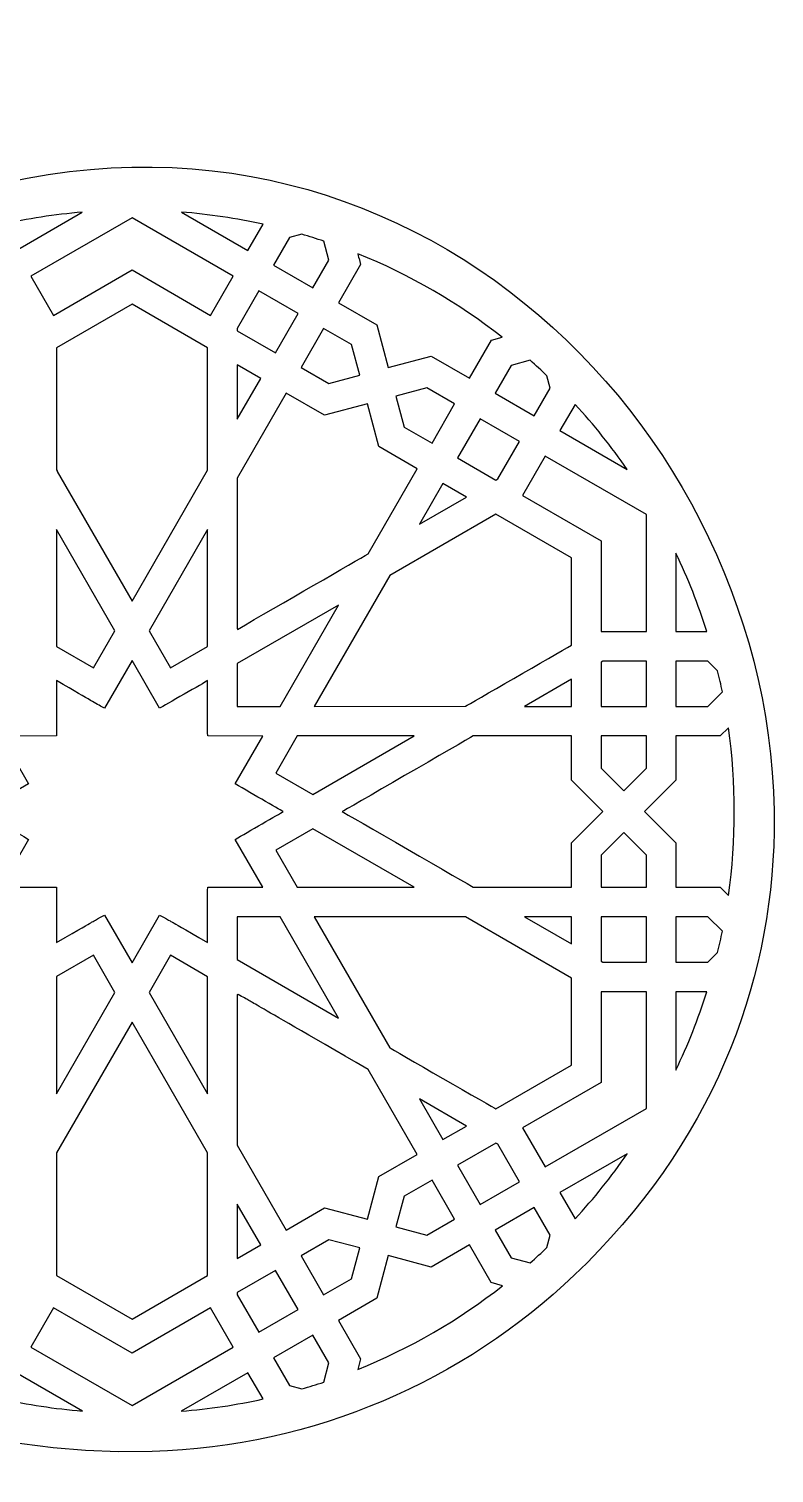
# Model space of a CAD drawing. Header units: millimetres. Extents: x -69 to 50, y -52 to 61.
# Drawn here: x -8.2 to 49.8, y -51.6 to 60.8 of the extents above; entities that cross this region are included whole.
import ezdxf

# ---------------------------------------------------------------- set-up
doc = ezdxf.new("R2010")
doc.units = ezdxf.units.MM
doc.header["$MEASUREMENT"] = 0
doc.layers.add('layer 1', color=7, linetype='Continuous')

msp = doc.modelspace()

# ---------------------------------------------------------------- linework, layer by layer
at = {"layer": 'layer 1', "color": 250}
for points, knots in [([(49.8475, -1.6363), (49.8475, -1.6363), (49.8475, -0.0005), (49.8475, -0.0005), (49.8475, -0.0005), (49.2806, 31.4816), (18.2701, 60.8286), (-18.4664, 46.2231), (-18.4664, 46.2231), (-68.9803, 26.1412), (-55.4036, -51.5761), (1.4401, -49.8909), (1.4401, -49.8909), (14.1111, -49.5135), (25.66, -44.4013), (34.3091, -36.1545), (34.3091, -36.1545), (44.9496, -26.0077), (49.6583, -13.7186), (49.8475, -1.6363)], [0, 0, 0, 0, 0.16666667, 0.16666667, 0.16666667, 0.16666667, 0.33333333, 0.33333333, 0.33333333, 0.33333333, 0.5, 0.5, 0.5, 0.5, 0.66666667, 0.66666667, 0.66666667, 0.66666667, 1, 1, 1, 1]), ([(-4.0026, 46.561), (-4.0026, 46.561), (-9.1581, 43.5769), (-9.1581, 43.5769), (-9.1581, 43.5769), (-9.1581, 43.5769), (-10.3254, 45.593), (-10.3254, 45.593), (-10.3254, 45.593), (-8.2652, 46.0551), (-6.1549, 46.3811), (-4.0026, 46.561)], [0, 0, 0, 0, 0.25, 0.25, 0.25, 0.25, 0.5, 0.5, 0.5, 0.5, 1, 1, 1, 1]), ([(7.7449, 41.59), (7.7449, 41.59), (5.981, 38.5339), (5.981, 38.5339), (5.981, 38.5339), (5.981, 38.5339), (-0.1316, 42.0712), (-0.1316, 42.0712), (-0.1316, 42.0712), (-0.1316, 42.0712), (-6.253, 38.5339), (-6.253, 38.5339), (-6.253, 38.5339), (-6.253, 38.5339), (-8.0087, 41.59), (-8.0087, 41.59), (-8.0087, 41.59), (-8.0087, 41.59), (-0.1316, 46.1345), (-0.1316, 46.1345), (-0.1316, 46.1345), (-0.1316, 46.1345), (7.7449, 41.59), (7.7449, 41.59)], [0, 0, 0, 0, 0.14285714, 0.14285714, 0.14285714, 0.14285714, 0.28571429, 0.28571429, 0.28571429, 0.28571429, 0.42857143, 0.42857143, 0.42857143, 0.42857143, 0.57142857, 0.57142857, 0.57142857, 0.57142857, 0.71428571, 0.71428571, 0.71428571, 0.71428571, 1, 1, 1, 1]), ([(10.0704, 45.6188), (10.0704, 45.6188), (8.8946, 43.5769), (8.8946, 43.5769), (8.8946, 43.5769), (8.8946, 43.5769), (3.7088, 46.5748), (3.7088, 46.5748), (3.7088, 46.5748), (5.8738, 46.4009), (7.9975, 46.0781), (10.0704, 45.6188)], [0, 0, 0, 0, 0.25, 0.25, 0.25, 0.25, 0.5, 0.5, 0.5, 0.5, 1, 1, 1, 1]), ([(15.1853, 42.8286), (15.1853, 42.8286), (13.9372, 40.6633), (13.9372, 40.6633), (13.9372, 40.6633), (13.9372, 40.6633), (10.8903, 42.4279), (10.8903, 42.4279), (10.8903, 42.4279), (10.8903, 42.4279), (12.1377, 44.5841), (12.1377, 44.5841), (12.1377, 44.5841), (12.1377, 44.5841), (13.0912, 44.8419), (13.0912, 44.8419), (13.0912, 44.8419), (13.662, 44.6744), (14.229, 44.4976), (14.7906, 44.3092), (14.7906, 44.3092), (14.7906, 44.3092), (15.1853, 42.8286), (15.1853, 42.8286)], [0, 0, 0, 0, 0.14285714, 0.14285714, 0.14285714, 0.14285714, 0.28571429, 0.28571429, 0.28571429, 0.28571429, 0.42857143, 0.42857143, 0.42857143, 0.42857143, 0.57142857, 0.57142857, 0.57142857, 0.57142857, 0.71428571, 0.71428571, 0.71428571, 0.71428571, 1, 1, 1, 1]), ([(28.6833, 36.8328), (28.6833, 36.8328), (27.8554, 36.6092), (27.8554, 36.6092), (27.8554, 36.6092), (27.8554, 36.6092), (26.1356, 33.6331), (26.1356, 33.6331), (26.1356, 33.6331), (26.1356, 33.6331), (23.1422, 35.3529), (23.1422, 35.3529), (23.1422, 35.3529), (23.1422, 35.3529), (19.8184, 34.4618), (19.8184, 34.4618), (19.8184, 34.4618), (19.8184, 34.4618), (18.9276, 37.7941), (18.9276, 37.7941), (18.9276, 37.7941), (18.9276, 37.7941), (15.9336, 39.5139), (15.9336, 39.5139), (15.9336, 39.5139), (15.9336, 39.5139), (17.6622, 42.4988), (17.6622, 42.4988), (17.6622, 42.4988), (17.6622, 42.4988), (17.5373, 42.9532), (17.5373, 42.9532), (17.5373, 42.9532), (17.5362, 42.9546), (17.4953, 43.1049), (17.4346, 43.3303), (17.4346, 43.3303), (21.4969, 41.6867), (25.278, 39.4903), (28.6833, 36.8328)], [0, 0, 0, 0, 0.09090909, 0.09090909, 0.09090909, 0.09090909, 0.18181818, 0.18181818, 0.18181818, 0.18181818, 0.27272727, 0.27272727, 0.27272727, 0.27272727, 0.36363636, 0.36363636, 0.36363636, 0.36363636, 0.45454545, 0.45454545, 0.45454545, 0.45454545, 0.54545455, 0.54545455, 0.54545455, 0.54545455, 0.63636364, 0.63636364, 0.63636364, 0.63636364, 0.72727273, 0.72727273, 0.72727273, 0.72727273, 0.81818182, 0.81818182, 0.81818182, 0.81818182, 1, 1, 1, 1]), ([(-0.1316, 16.2846), (-0.1316, 16.2846), (-5.9679, 26.3892), (-5.9679, 26.3892), (-5.9679, 26.3892), (-5.9679, 26.3892), (-5.9679, 26.4245), (-5.9679, 26.4245), (-5.9679, 26.4245), (-5.9679, 26.4245), (-6.0124, 26.5049), (-6.0124, 26.5049), (-6.0124, 26.5049), (-6.0124, 26.5049), (-6.0124, 36.0123), (-6.0124, 36.0123), (-6.0124, 36.0123), (-6.0124, 36.0123), (-0.1316, 39.407), (-0.1316, 39.407), (-0.1316, 39.407), (-0.1316, 39.407), (5.7489, 36.0123), (5.7489, 36.0123), (5.7489, 36.0123), (5.7489, 36.0123), (5.7489, 26.4781), (5.7489, 26.4781), (5.7489, 26.4781), (5.7489, 26.4781), (-0.1316, 16.2846), (-0.1316, 16.2846)], [0, 0, 0, 0, 0.11111111, 0.11111111, 0.11111111, 0.11111111, 0.22222222, 0.22222222, 0.22222222, 0.22222222, 0.33333333, 0.33333333, 0.33333333, 0.33333333, 0.44444444, 0.44444444, 0.44444444, 0.44444444, 0.55555556, 0.55555556, 0.55555556, 0.55555556, 0.66666667, 0.66666667, 0.66666667, 0.66666667, 0.77777778, 0.77777778, 0.77777778, 0.77777778, 1, 1, 1, 1]), ([(8.0476, 37.3398), (8.0476, 37.3398), (8.0476, 37.5091), (8.0476, 37.5091), (8.0476, 37.5091), (8.0476, 37.5091), (9.7409, 40.4319), (9.7409, 40.4319), (9.7409, 40.4319), (9.7409, 40.4319), (12.7882, 38.6764), (12.7882, 38.6764), (12.7882, 38.6764), (12.7882, 38.6764), (11.0331, 35.62), (11.0331, 35.62), (11.0331, 35.62), (11.0331, 35.62), (8.0476, 37.3398), (8.0476, 37.3398)], [0, 0, 0, 0, 0.16666667, 0.16666667, 0.16666667, 0.16666667, 0.33333333, 0.33333333, 0.33333333, 0.33333333, 0.5, 0.5, 0.5, 0.5, 0.66666667, 0.66666667, 0.66666667, 0.66666667, 1, 1, 1, 1]), ([(13.0288, 34.4706), (13.0288, 34.4706), (14.7842, 37.5179), (14.7842, 37.5179), (14.7842, 37.5179), (14.7842, 37.5179), (16.9492, 36.2705), (16.9492, 36.2705), (16.9492, 36.2705), (16.9492, 36.2705), (17.5909, 33.8649), (17.5909, 33.8649), (17.5909, 33.8649), (17.5909, 33.8649), (15.1853, 33.2232), (15.1853, 33.2232), (15.1853, 33.2232), (15.1853, 33.2232), (13.0288, 34.4706), (13.0288, 34.4706)], [0, 0, 0, 0, 0.16666667, 0.16666667, 0.16666667, 0.16666667, 0.33333333, 0.33333333, 0.33333333, 0.33333333, 0.5, 0.5, 0.5, 0.5, 0.66666667, 0.66666667, 0.66666667, 0.66666667, 1, 1, 1, 1]), ([(32.4263, 32.8757), (32.4263, 32.8757), (31.1792, 30.7107), (31.1792, 30.7107), (31.1792, 30.7107), (31.1792, 30.7107), (28.1231, 32.4746), (28.1231, 32.4746), (28.1231, 32.4746), (28.1231, 32.4746), (29.3705, 34.64), (29.3705, 34.64), (29.3705, 34.64), (29.3705, 34.64), (30.8494, 35.0344), (30.8494, 35.0344), (30.8494, 35.0344), (31.2963, 34.6407), (31.737, 34.2403), (32.1684, 33.83), (32.1684, 33.83), (32.1684, 33.83), (32.4263, 32.8757), (32.4263, 32.8757)], [0, 0, 0, 0, 0.14285714, 0.14285714, 0.14285714, 0.14285714, 0.28571429, 0.28571429, 0.28571429, 0.28571429, 0.42857143, 0.42857143, 0.42857143, 0.42857143, 0.57142857, 0.57142857, 0.57142857, 0.57142857, 0.71428571, 0.71428571, 0.71428571, 0.71428571, 1, 1, 1, 1]), ([(9.8838, 33.6243), (9.8838, 33.6243), (8.0476, 30.461), (8.0476, 30.461), (8.0476, 30.461), (8.0476, 30.461), (8.0476, 34.6844), (8.0476, 34.6844), (8.0476, 34.6844), (8.0476, 34.6844), (9.8838, 33.6243), (9.8838, 33.6243)], [0, 0, 0, 0, 0.25, 0.25, 0.25, 0.25, 0.5, 0.5, 0.5, 0.5, 1, 1, 1, 1]), ([(23.2223, 28.581), (23.2223, 28.581), (21.057, 29.8284), (21.057, 29.8284), (21.057, 29.8284), (21.057, 29.8284), (20.4153, 32.234), (20.4153, 32.234), (20.4153, 32.234), (20.4153, 32.234), (22.8212, 32.8845), (22.8212, 32.8845), (22.8212, 32.8845), (22.8212, 32.8845), (24.9777, 31.6371), (24.9777, 31.6371), (24.9777, 31.6371), (24.9777, 31.6371), (23.2223, 28.581), (23.2223, 28.581)], [0, 0, 0, 0, 0.16666667, 0.16666667, 0.16666667, 0.16666667, 0.33333333, 0.33333333, 0.33333333, 0.33333333, 0.5, 0.5, 0.5, 0.5, 0.66666667, 0.66666667, 0.66666667, 0.66666667, 1, 1, 1, 1]), ([(11.8706, 32.4746), (11.8706, 32.4746), (14.8555, 30.7552), (14.8555, 30.7552), (14.8555, 30.7552), (14.8555, 30.7552), (18.1875, 31.6463), (18.1875, 31.6463), (18.1875, 31.6463), (18.1875, 31.6463), (19.0789, 28.3136), (19.0789, 28.3136), (19.0789, 28.3136), (19.0789, 28.3136), (22.0638, 26.585), (22.0638, 26.585), (22.0638, 26.585), (22.0638, 26.585), (18.2411, 19.9648), (18.2411, 19.9648), (18.2411, 19.9648), (17.3503, 19.4501), (11.2529, 15.9378), (8.0656, 14.0928), (8.0656, 14.0928), (8.0656, 14.0928), (8.0656, 14.146), (8.0656, 14.146), (8.0656, 14.146), (8.0656, 14.146), (8.0476, 14.1372), (8.0476, 14.1372), (8.0476, 14.1372), (8.0476, 14.1372), (8.0476, 25.8544), (8.0476, 25.8544), (8.0476, 25.8544), (8.0476, 25.8544), (11.8706, 32.4746), (11.8706, 32.4746)], [0, 0, 0, 0, 0.09090909, 0.09090909, 0.09090909, 0.09090909, 0.18181818, 0.18181818, 0.18181818, 0.18181818, 0.27272727, 0.27272727, 0.27272727, 0.27272727, 0.36363636, 0.36363636, 0.36363636, 0.36363636, 0.45454545, 0.45454545, 0.45454545, 0.45454545, 0.54545455, 0.54545455, 0.54545455, 0.54545455, 0.63636364, 0.63636364, 0.63636364, 0.63636364, 0.72727273, 0.72727273, 0.72727273, 0.72727273, 0.81818182, 0.81818182, 0.81818182, 0.81818182, 1, 1, 1, 1]), ([(38.421, 26.5317), (38.421, 26.5317), (33.1752, 29.561), (33.1752, 29.561), (33.1752, 29.561), (33.1752, 29.561), (34.3539, 31.6071), (34.3539, 31.6071), (34.3539, 31.6071), (35.8228, 30.0133), (37.1821, 28.3175), (38.421, 26.5317)], [0, 0, 0, 0, 0.25, 0.25, 0.25, 0.25, 0.5, 0.5, 0.5, 0.5, 1, 1, 1, 1]), ([(28.3369, 25.8008), (28.3369, 25.8008), (28.194, 25.7119), (28.194, 25.7119), (28.194, 25.7119), (28.194, 25.7119), (25.2095, 27.4317), (25.2095, 27.4317), (25.2095, 27.4317), (25.2095, 27.4317), (26.9738, 30.4878), (26.9738, 30.4878), (26.9738, 30.4878), (26.9738, 30.4878), (30.0295, 28.7235), (30.0295, 28.7235), (30.0295, 28.7235), (30.0295, 28.7235), (28.3369, 25.8008), (28.3369, 25.8008)], [0, 0, 0, 0, 0.16666667, 0.16666667, 0.16666667, 0.16666667, 0.33333333, 0.33333333, 0.33333333, 0.33333333, 0.5, 0.5, 0.5, 0.5, 0.66666667, 0.66666667, 0.66666667, 0.66666667, 1, 1, 1, 1]), ([(36.3739, 13.9234), (36.3739, 13.9234), (36.3739, 20.9892), (36.3739, 20.9892), (36.3739, 20.9892), (36.3739, 20.9892), (30.2616, 24.5181), (30.2616, 24.5181), (30.2616, 24.5181), (30.2616, 24.5181), (32.0255, 27.5742), (32.0255, 27.5742), (32.0255, 27.5742), (32.0255, 27.5742), (39.9024, 23.0209), (39.9024, 23.0209), (39.9024, 23.0209), (39.9024, 23.0209), (39.9024, 13.9234), (39.9024, 13.9234), (39.9024, 13.9234), (39.9024, 13.9234), (36.3739, 13.9234), (36.3739, 13.9234)], [0, 0, 0, 0, 0.14285714, 0.14285714, 0.14285714, 0.14285714, 0.28571429, 0.28571429, 0.28571429, 0.28571429, 0.42857143, 0.42857143, 0.42857143, 0.42857143, 0.57142857, 0.57142857, 0.57142857, 0.57142857, 0.71428571, 0.71428571, 0.71428571, 0.71428571, 1, 1, 1, 1]), ([(25.8957, 24.384), (25.8957, 24.384), (22.2331, 22.2723), (22.2331, 22.2723), (22.2331, 22.2723), (22.2331, 22.2723), (24.0602, 25.4445), (24.0602, 25.4445), (24.0602, 25.4445), (24.0602, 25.4445), (25.8957, 24.384), (25.8957, 24.384)], [0, 0, 0, 0, 0.25, 0.25, 0.25, 0.25, 0.5, 0.5, 0.5, 0.5, 1, 1, 1, 1]), ([(34.0748, 19.6617), (34.0748, 19.6617), (34.0748, 12.8718), (34.0748, 12.8718), (34.0748, 12.8718), (32.7628, 12.1084), (26.1592, 8.3002), (25.8241, 8.1051), (25.8241, 8.1051), (25.8241, 8.1051), (14.0445, 8.0959), (14.0445, 8.0959), (14.0445, 8.0959), (14.0445, 8.0959), (19.9256, 18.2806), (19.9256, 18.2806), (19.9256, 18.2806), (19.9256, 18.2806), (28.194, 23.0565), (28.194, 23.0565), (28.194, 23.0565), (28.194, 23.0565), (34.0748, 19.6617), (34.0748, 19.6617)], [0, 0, 0, 0, 0.14285714, 0.14285714, 0.14285714, 0.14285714, 0.28571429, 0.28571429, 0.28571429, 0.28571429, 0.42857143, 0.42857143, 0.42857143, 0.42857143, 0.57142857, 0.57142857, 0.57142857, 0.57142857, 0.71428571, 0.71428571, 0.71428571, 0.71428571, 1, 1, 1, 1]), ([(-1.4594, 13.9767), (-1.4594, 13.9767), (-3.1259, 11.0899), (-3.1259, 11.0899), (-3.1259, 11.0899), (-3.1259, 11.0899), (-6.0124, 12.7561), (-6.0124, 12.7561), (-6.0124, 12.7561), (-6.0124, 12.7561), (-6.0124, 21.8627), (-6.0124, 21.8627), (-6.0124, 21.8627), (-6.0124, 21.8627), (-1.4594, 13.9767), (-1.4594, 13.9767)], [0, 0, 0, 0, 0.2, 0.2, 0.2, 0.2, 0.4, 0.4, 0.4, 0.4, 0.6, 0.6, 0.6, 0.6, 1, 1, 1, 1]), ([(5.7489, 21.8715), (5.7489, 21.8715), (5.7489, 12.7561), (5.7489, 12.7561), (5.7489, 12.7561), (5.7489, 12.7561), (2.8621, 11.0899), (2.8621, 11.0899), (2.8621, 11.0899), (2.8621, 11.0899), (1.1959, 13.9767), (1.1959, 13.9767), (1.1959, 13.9767), (1.1959, 13.9767), (5.7489, 21.8715), (5.7489, 21.8715)], [0, 0, 0, 0, 0.2, 0.2, 0.2, 0.2, 0.4, 0.4, 0.4, 0.4, 0.6, 0.6, 0.6, 0.6, 1, 1, 1, 1]), ([(44.6067, 13.9234), (44.6067, 13.9234), (42.2011, 13.9234), (42.2011, 13.9234), (42.2011, 13.9234), (42.2011, 13.9234), (42.2011, 20.0283), (42.2011, 20.0283), (42.2011, 20.0283), (43.1398, 18.0643), (43.9455, 16.0256), (44.6067, 13.9234)], [0, 0, 0, 0, 0.25, 0.25, 0.25, 0.25, 0.5, 0.5, 0.5, 0.5, 1, 1, 1, 1]), ([(15.942, 15.9815), (15.942, 15.9815), (11.3891, 8.0871), (11.3891, 8.0871), (11.3891, 8.0871), (11.3891, 8.0871), (8.0568, 8.0959), (8.0568, 8.0959), (8.0568, 8.0959), (8.0568, 8.0959), (8.0476, 11.4286), (8.0476, 11.4286), (8.0476, 11.4286), (8.0476, 11.4286), (15.942, 15.9815), (15.942, 15.9815)], [0, 0, 0, 0, 0.2, 0.2, 0.2, 0.2, 0.4, 0.4, 0.4, 0.4, 0.6, 0.6, 0.6, 0.6, 1, 1, 1, 1]), ([(5.7577, -5.9736), (5.7464, -7.438), (5.7489, -6.5613), (5.7489, -10.2771), (5.7489, -10.2771), (1.6715, -7.9382), (3.9148, -9.2068), (2.0154, -8.1386), (2.0154, -8.1386), (2.0154, -8.1386), (-0.1316, -11.8544), (-0.1316, -11.8544), (-0.1316, -11.8544), (-0.1316, -11.8544), (-2.2789, -8.1386), (-2.2789, -8.1386), (-2.2789, -8.1386), (-4.1494, -9.1909), (-2.0161, -7.9848), (-6.0124, -10.2771), (-6.0124, -10.2771), (-6.0124, -8.3192), (-6.0219, -8.3291), (-6.0219, -5.9736), (-6.0219, -5.9736), (-6.0219, -5.9736), (-10.3163, -5.9736), (-10.3163, -5.9736), (-10.3163, -5.9736), (-10.3163, -5.9736), (-8.1781, -2.249), (-8.1781, -2.249), (-8.1781, -2.249), (-10.2376, -1.0506), (-11.8935, -0.0928), (-11.8935, -0.0928), (-11.8935, -0.0928), (-11.8935, -0.0928), (-8.1781, 2.0726), (-8.1781, 2.0726), (-8.1781, 2.0726), (-8.1781, 2.0726), (-10.3163, 5.7884), (-10.3163, 5.7884), (-10.3163, 5.7884), (-10.3163, 5.7884), (-6.0219, 5.7972), (-6.0219, 5.7972), (-6.0219, 5.7972), (-6.0219, 8.5157), (-6.0124, 6.6456), (-6.0124, 10.1007), (-6.0124, 10.1007), (-3.0473, 8.3785), (-3.17, 8.4547), (-2.2789, 7.9534), (-2.2789, 7.9534), (-2.2789, 7.9534), (-0.1316, 11.6692), (-0.1316, 11.6692), (-0.1316, 11.6692), (-0.1316, 11.6692), (2.0154, 7.9534), (2.0154, 7.9534), (2.0154, 7.9534), (2.3509, 8.1421), (5.5192, 9.9547), (5.7489, 10.1007), (5.7489, 10.1007), (5.7489, 6.3144), (5.7468, 7.233), (5.7577, 5.7972), (5.7577, 5.7972), (5.7577, 5.7972), (10.0524, 5.7884), (10.0524, 5.7884), (10.0524, 5.7884), (10.0524, 5.7884), (7.9054, 2.0726), (7.9054, 2.0726), (7.9054, 2.0726), (9.2375, 1.2926), (11.629, -0.0924), (11.63, -0.0928), (11.63, -0.0928), (11.3471, -0.254), (8.8046, -1.7226), (7.9054, -2.249), (7.9054, -2.249), (7.9054, -2.249), (10.0524, -5.9736), (10.0524, -5.9736), (10.0524, -5.9736), (10.0524, -5.9736), (5.7577, -5.9736), (5.7577, -5.9736)], [0, 0, 0, 0, 0.04, 0.04, 0.04, 0.04, 0.08, 0.08, 0.08, 0.08, 0.12, 0.12, 0.12, 0.12, 0.16, 0.16, 0.16, 0.16, 0.2, 0.2, 0.2, 0.2, 0.24, 0.24, 0.24, 0.24, 0.28, 0.28, 0.28, 0.28, 0.32, 0.32, 0.32, 0.32, 0.36, 0.36, 0.36, 0.36, 0.4, 0.4, 0.4, 0.4, 0.44, 0.44, 0.44, 0.44, 0.48, 0.48, 0.48, 0.48, 0.52, 0.52, 0.52, 0.52, 0.56, 0.56, 0.56, 0.56, 0.6, 0.6, 0.6, 0.6, 0.64, 0.64, 0.64, 0.64, 0.68, 0.68, 0.68, 0.68, 0.72, 0.72, 0.72, 0.72, 0.76, 0.76, 0.76, 0.76, 0.8, 0.8, 0.8, 0.8, 0.84, 0.84, 0.84, 0.84, 0.88, 0.88, 0.88, 0.88, 0.92, 0.92, 0.92, 0.92, 1, 1, 1, 1]), ([(36.3739, 8.0959), (36.3739, 8.0959), (36.3739, 11.5355), (36.3739, 11.5355), (36.3739, 11.5355), (36.3739, 11.5355), (36.5252, 11.6247), (36.5252, 11.6247), (36.5252, 11.6247), (36.5252, 11.6247), (39.9024, 11.6247), (39.9024, 11.6247), (39.9024, 11.6247), (39.9024, 11.6247), (39.9024, 8.0959), (39.9024, 8.0959), (39.9024, 8.0959), (39.9024, 8.0959), (36.3739, 8.0959), (36.3739, 8.0959)], [0, 0, 0, 0, 0.16666667, 0.16666667, 0.16666667, 0.16666667, 0.33333333, 0.33333333, 0.33333333, 0.33333333, 0.5, 0.5, 0.5, 0.5, 0.66666667, 0.66666667, 0.66666667, 0.66666667, 1, 1, 1, 1]), ([(45.4523, 10.8645), (45.5831, 10.3209), (45.7066, 9.7744), (45.8184, 9.2237), (45.8184, 9.2237), (45.8184, 9.2237), (44.6963, 8.0959), (44.6963, 8.0959), (44.6963, 8.0959), (44.6963, 8.0959), (42.2011, 8.0959), (42.2011, 8.0959), (42.2011, 8.0959), (42.2011, 8.0959), (42.2011, 11.6247), (42.2011, 11.6247), (42.2011, 11.6247), (42.2011, 11.6247), (44.6963, 11.6247), (44.6963, 11.6247), (44.6963, 11.6247), (44.6963, 11.6247), (45.4523, 10.8645), (45.4523, 10.8645)], [0, 0, 0, 0, 0.14285714, 0.14285714, 0.14285714, 0.14285714, 0.28571429, 0.28571429, 0.28571429, 0.28571429, 0.42857143, 0.42857143, 0.42857143, 0.42857143, 0.57142857, 0.57142857, 0.57142857, 0.57142857, 0.71428571, 0.71428571, 0.71428571, 0.71428571, 1, 1, 1, 1]), ([(30.413, 8.0959), (30.413, 8.0959), (34.0748, 10.2076), (34.0748, 10.2076), (34.0748, 10.2076), (34.0748, 10.2076), (34.0748, 8.0959), (34.0748, 8.0959), (34.0748, 8.0959), (34.0748, 8.0959), (30.413, 8.0959), (30.413, 8.0959)], [0, 0, 0, 0, 0.25, 0.25, 0.25, 0.25, 0.5, 0.5, 0.5, 0.5, 1, 1, 1, 1]), ([(11.0508, 2.9101), (11.0508, 2.9101), (12.7173, 5.7972), (12.7173, 5.7972), (12.7173, 5.7972), (12.7173, 5.7972), (21.8232, 5.7972), (21.8232, 5.7972), (21.8232, 5.7972), (21.8232, 5.7972), (13.9372, 1.2351), (13.9372, 1.2351), (13.9372, 1.2351), (13.9372, 1.2351), (11.0508, 2.9101), (11.0508, 2.9101)], [0, 0, 0, 0, 0.2, 0.2, 0.2, 0.2, 0.4, 0.4, 0.4, 0.4, 0.6, 0.6, 0.6, 0.6, 1, 1, 1, 1]), ([(26.4298, -5.9736), (26.283, -5.8893), (16.3326, -0.1453), (16.2366, -0.0928), (16.2366, -0.0928), (16.243, -0.0892), (25.7697, 5.4187), (26.4298, 5.7972), (26.4298, 5.7972), (26.4298, 5.7972), (34.0748, 5.7972), (34.0748, 5.7972), (34.0748, 5.7972), (34.0748, 5.7972), (34.0748, 2.3488), (34.0748, 2.3488), (34.0748, 2.3488), (34.0748, 2.3488), (36.5072, -0.0928), (36.5072, -0.0928), (36.5072, -0.0928), (36.5072, -0.0928), (34.0748, -2.5252), (34.0748, -2.5252), (34.0748, -2.5252), (34.0748, -2.5252), (34.0748, -5.9736), (34.0748, -5.9736), (34.0748, -5.9736), (34.0748, -5.9736), (26.4298, -5.9736), (26.4298, -5.9736)], [0, 0, 0, 0, 0.11111111, 0.11111111, 0.11111111, 0.11111111, 0.22222222, 0.22222222, 0.22222222, 0.22222222, 0.33333333, 0.33333333, 0.33333333, 0.33333333, 0.44444444, 0.44444444, 0.44444444, 0.44444444, 0.55555556, 0.55555556, 0.55555556, 0.55555556, 0.66666667, 0.66666667, 0.66666667, 0.66666667, 0.77777778, 0.77777778, 0.77777778, 0.77777778, 1, 1, 1, 1]), ([(36.3739, 3.302), (36.3739, 3.302), (36.3739, 5.7972), (36.3739, 5.7972), (36.3739, 5.7972), (36.3739, 5.7972), (39.9024, 5.7972), (39.9024, 5.7972), (39.9024, 5.7972), (39.9024, 5.7972), (39.9024, 3.302), (39.9024, 3.302), (39.9024, 3.302), (39.9024, 3.302), (38.1381, 1.5381), (38.1381, 1.5381), (38.1381, 1.5381), (38.1381, 1.5381), (36.3739, 3.302), (36.3739, 3.302)], [0, 0, 0, 0, 0.16666667, 0.16666667, 0.16666667, 0.16666667, 0.33333333, 0.33333333, 0.33333333, 0.33333333, 0.5, 0.5, 0.5, 0.5, 0.66666667, 0.66666667, 0.66666667, 0.66666667, 1, 1, 1, 1]), ([(46.2922, -6.6252), (46.2922, -6.6252), (45.6406, -5.9736), (45.6406, -5.9736), (45.6406, -5.9736), (45.6406, -5.9736), (42.2011, -5.9736), (42.2011, -5.9736), (42.2011, -5.9736), (42.2011, -5.9736), (42.2011, -2.5252), (42.2011, -2.5252), (42.2011, -2.5252), (42.2011, -2.5252), (39.7595, -0.0928), (39.7595, -0.0928), (39.7595, -0.0928), (39.7595, -0.0928), (42.2011, 2.3488), (42.2011, 2.3488), (42.2011, 2.3488), (42.2011, 2.3488), (42.2011, 5.7972), (42.2011, 5.7972), (42.2011, 5.7972), (42.2011, 5.7972), (45.6498, 5.7972), (45.6498, 5.7972), (45.6498, 5.7972), (45.6498, 5.7972), (46.2926, 6.4396), (46.2926, 6.4396), (46.2926, 6.4396), (46.9029, 2.0867), (46.9032, -2.2705), (46.2922, -6.6252)], [0, 0, 0, 0, 0.1, 0.1, 0.1, 0.1, 0.2, 0.2, 0.2, 0.2, 0.3, 0.3, 0.3, 0.3, 0.4, 0.4, 0.4, 0.4, 0.5, 0.5, 0.5, 0.5, 0.6, 0.6, 0.6, 0.6, 0.7, 0.7, 0.7, 0.7, 0.8, 0.8, 0.8, 0.8, 1, 1, 1, 1]), ([(11.0508, -3.0864), (11.0508, -3.0864), (13.9372, -1.4203), (13.9372, -1.4203), (13.9372, -1.4203), (13.9372, -1.4203), (21.8232, -5.9736), (21.8232, -5.9736), (21.8232, -5.9736), (21.8232, -5.9736), (12.7173, -5.9736), (12.7173, -5.9736), (12.7173, -5.9736), (12.7173, -5.9736), (11.0508, -3.0864), (11.0508, -3.0864)], [0, 0, 0, 0, 0.2, 0.2, 0.2, 0.2, 0.4, 0.4, 0.4, 0.4, 0.6, 0.6, 0.6, 0.6, 1, 1, 1, 1]), ([(36.3739, -5.9736), (36.3739, -5.9736), (36.3739, -3.4787), (36.3739, -3.4787), (36.3739, -3.4787), (36.3739, -3.4787), (38.1381, -1.7233), (38.1381, -1.7233), (38.1381, -1.7233), (38.1381, -1.7233), (39.9024, -3.4787), (39.9024, -3.4787), (39.9024, -3.4787), (39.9024, -3.4787), (39.9024, -5.9736), (39.9024, -5.9736), (39.9024, -5.9736), (39.9024, -5.9736), (36.3739, -5.9736), (36.3739, -5.9736)], [0, 0, 0, 0, 0.16666667, 0.16666667, 0.16666667, 0.16666667, 0.33333333, 0.33333333, 0.33333333, 0.33333333, 0.5, 0.5, 0.5, 0.5, 0.66666667, 0.66666667, 0.66666667, 0.66666667, 1, 1, 1, 1]), ([(15.942, -16.1667), (15.942, -16.1667), (8.0476, -11.6138), (8.0476, -11.6138), (8.0476, -11.6138), (8.0476, -11.6138), (8.0568, -8.2723), (8.0568, -8.2723), (8.0568, -8.2723), (8.0568, -8.2723), (11.3891, -8.2723), (11.3891, -8.2723), (11.3891, -8.2723), (11.3891, -8.2723), (15.942, -16.1667), (15.942, -16.1667)], [0, 0, 0, 0, 0.2, 0.2, 0.2, 0.2, 0.4, 0.4, 0.4, 0.4, 0.6, 0.6, 0.6, 0.6, 1, 1, 1, 1]), ([(28.194, -23.2329), (28.1612, -23.2139), (19.9616, -18.4923), (19.9341, -18.4658), (19.9341, -18.4658), (19.9341, -18.4658), (14.0536, -8.2811), (14.0536, -8.2811), (14.0536, -8.2811), (14.0536, -8.2811), (25.8152, -8.2811), (25.8152, -8.2811), (25.8152, -8.2811), (25.8152, -8.2811), (34.0748, -13.0482), (34.0748, -13.0482), (34.0748, -13.0482), (34.0748, -13.0482), (34.0748, -19.8381), (34.0748, -19.8381), (34.0748, -19.8381), (34.0748, -19.8381), (28.194, -23.2329), (28.194, -23.2329)], [0, 0, 0, 0, 0.14285714, 0.14285714, 0.14285714, 0.14285714, 0.28571429, 0.28571429, 0.28571429, 0.28571429, 0.42857143, 0.42857143, 0.42857143, 0.42857143, 0.57142857, 0.57142857, 0.57142857, 0.57142857, 0.71428571, 0.71428571, 0.71428571, 0.71428571, 1, 1, 1, 1]), ([(34.0748, -8.2811), (34.0748, -8.2811), (34.0748, -10.3932), (34.0748, -10.3932), (34.0748, -10.3932), (34.0748, -10.3932), (30.413, -8.2811), (30.413, -8.2811), (30.413, -8.2811), (30.413, -8.2811), (34.0748, -8.2811), (34.0748, -8.2811)], [0, 0, 0, 0, 0.25, 0.25, 0.25, 0.25, 0.5, 0.5, 0.5, 0.5, 1, 1, 1, 1]), ([(36.3739, -8.2811), (36.3739, -8.2811), (39.9024, -8.2811), (39.9024, -8.2811), (39.9024, -8.2811), (39.9024, -8.2811), (39.9024, -11.8096), (39.9024, -11.8096), (39.9024, -11.8096), (39.9024, -11.8096), (36.5252, -11.8096), (36.5252, -11.8096), (36.5252, -11.8096), (36.5252, -11.8096), (36.3739, -11.7207), (36.3739, -11.7207), (36.3739, -11.7207), (36.3739, -11.7207), (36.3739, -8.2811), (36.3739, -8.2811)], [0, 0, 0, 0, 0.16666667, 0.16666667, 0.16666667, 0.16666667, 0.33333333, 0.33333333, 0.33333333, 0.33333333, 0.5, 0.5, 0.5, 0.5, 0.66666667, 0.66666667, 0.66666667, 0.66666667, 1, 1, 1, 1]), ([(45.4508, -11.0546), (45.4508, -11.0546), (44.6963, -11.8096), (44.6963, -11.8096), (44.6963, -11.8096), (44.6963, -11.8096), (42.2011, -11.8096), (42.2011, -11.8096), (42.2011, -11.8096), (42.2011, -11.8096), (42.2011, -8.2811), (42.2011, -8.2811), (42.2011, -8.2811), (42.2011, -8.2811), (44.6963, -8.2811), (44.6963, -8.2811), (44.6963, -8.2811), (44.6963, -8.2811), (45.8191, -9.404), (45.8191, -9.404), (45.8191, -9.404), (45.7066, -9.9582), (45.5828, -10.5078), (45.4508, -11.0546)], [0, 0, 0, 0, 0.14285714, 0.14285714, 0.14285714, 0.14285714, 0.28571429, 0.28571429, 0.28571429, 0.28571429, 0.42857143, 0.42857143, 0.42857143, 0.42857143, 0.57142857, 0.57142857, 0.57142857, 0.57142857, 0.71428571, 0.71428571, 0.71428571, 0.71428571, 1, 1, 1, 1]), ([(-6.0124, -22.0475), (-6.0124, -22.0475), (-6.0124, -12.9325), (-6.0124, -12.9325), (-6.0124, -12.9325), (-6.0124, -12.9325), (-3.1259, -11.2751), (-3.1259, -11.2751), (-3.1259, -11.2751), (-3.1259, -11.2751), (-1.4594, -14.1619), (-1.4594, -14.1619), (-1.4594, -14.1619), (-1.4594, -14.1619), (-6.0124, -22.0475), (-6.0124, -22.0475)], [0, 0, 0, 0, 0.2, 0.2, 0.2, 0.2, 0.4, 0.4, 0.4, 0.4, 0.6, 0.6, 0.6, 0.6, 1, 1, 1, 1]), ([(1.1959, -14.1619), (1.1959, -14.1619), (2.8621, -11.2751), (2.8621, -11.2751), (2.8621, -11.2751), (2.8621, -11.2751), (5.7489, -12.9413), (5.7489, -12.9413), (5.7489, -12.9413), (5.7489, -12.9413), (5.7489, -22.0475), (5.7489, -22.0475), (5.7489, -22.0475), (5.7489, -22.0475), (1.1959, -14.1619), (1.1959, -14.1619)], [0, 0, 0, 0, 0.2, 0.2, 0.2, 0.2, 0.4, 0.4, 0.4, 0.4, 0.6, 0.6, 0.6, 0.6, 1, 1, 1, 1]), ([(14.8555, -30.9312), (14.8555, -30.9312), (11.8706, -32.6602), (11.8706, -32.6602), (11.8706, -32.6602), (11.8706, -32.6602), (8.0476, -26.0395), (8.0476, -26.0395), (8.0476, -26.0395), (8.0476, -26.0395), (8.0476, -14.3136), (8.0476, -14.3136), (8.0476, -14.3136), (8.0476, -14.3136), (8.1277, -14.3492), (8.1277, -14.3492), (8.1277, -14.3492), (8.1277, -14.3492), (8.1192, -14.3136), (8.1192, -14.3136), (8.1192, -14.3136), (9.8302, -15.2798), (7.9245, -14.1915), (18.2411, -20.15), (18.2411, -20.15), (18.2411, -20.15), (22.0638, -26.7702), (22.0638, -26.7702), (22.0638, -26.7702), (22.0638, -26.7702), (19.0789, -28.4988), (19.0789, -28.4988), (19.0789, -28.4988), (19.0789, -28.4988), (18.1875, -31.8223), (18.1875, -31.8223), (18.1875, -31.8223), (18.1875, -31.8223), (14.8555, -30.9312), (14.8555, -30.9312)], [0, 0, 0, 0, 0.09090909, 0.09090909, 0.09090909, 0.09090909, 0.18181818, 0.18181818, 0.18181818, 0.18181818, 0.27272727, 0.27272727, 0.27272727, 0.27272727, 0.36363636, 0.36363636, 0.36363636, 0.36363636, 0.45454545, 0.45454545, 0.45454545, 0.45454545, 0.54545455, 0.54545455, 0.54545455, 0.54545455, 0.63636364, 0.63636364, 0.63636364, 0.63636364, 0.72727273, 0.72727273, 0.72727273, 0.72727273, 0.81818182, 0.81818182, 0.81818182, 0.81818182, 1, 1, 1, 1]), ([(36.3739, -21.1744), (36.3739, -21.1744), (36.3739, -14.1086), (36.3739, -14.1086), (36.3739, -14.1086), (36.3739, -14.1086), (39.9024, -14.1086), (39.9024, -14.1086), (39.9024, -14.1086), (39.9024, -14.1086), (39.9024, -23.206), (39.9024, -23.206), (39.9024, -23.206), (39.9024, -23.206), (32.0255, -27.7505), (32.0255, -27.7505), (32.0255, -27.7505), (32.0255, -27.7505), (30.2616, -24.7028), (30.2616, -24.7028), (30.2616, -24.7028), (30.2616, -24.7028), (36.3739, -21.1744), (36.3739, -21.1744)], [0, 0, 0, 0, 0.14285714, 0.14285714, 0.14285714, 0.14285714, 0.28571429, 0.28571429, 0.28571429, 0.28571429, 0.42857143, 0.42857143, 0.42857143, 0.42857143, 0.57142857, 0.57142857, 0.57142857, 0.57142857, 0.71428571, 0.71428571, 0.71428571, 0.71428571, 1, 1, 1, 1]), ([(44.6063, -14.1086), (43.9455, -16.2108), (43.1394, -18.2492), (42.2011, -20.2128), (42.2011, -20.2128), (42.2011, -20.2128), (42.2011, -14.1086), (42.2011, -14.1086), (42.2011, -14.1086), (42.2011, -14.1086), (44.6063, -14.1086), (44.6063, -14.1086)], [0, 0, 0, 0, 0.25, 0.25, 0.25, 0.25, 0.5, 0.5, 0.5, 0.5, 1, 1, 1, 1]), ([(-0.1316, -16.4697), (-0.1316, -16.4697), (5.7489, -26.6544), (5.7489, -26.6544), (5.7489, -26.6544), (5.7489, -26.6544), (5.7489, -36.1975), (5.7489, -36.1975), (5.7489, -36.1975), (5.7489, -36.1975), (-0.1316, -39.5923), (-0.1316, -39.5923), (-0.1316, -39.5923), (-0.1316, -39.5923), (-6.0124, -36.1975), (-6.0124, -36.1975), (-6.0124, -36.1975), (-6.0124, -36.1975), (-6.0124, -26.6544), (-6.0124, -26.6544), (-6.0124, -26.6544), (-6.0124, -26.6544), (-0.1316, -16.4697), (-0.1316, -16.4697)], [0, 0, 0, 0, 0.14285714, 0.14285714, 0.14285714, 0.14285714, 0.28571429, 0.28571429, 0.28571429, 0.28571429, 0.42857143, 0.42857143, 0.42857143, 0.42857143, 0.57142857, 0.57142857, 0.57142857, 0.57142857, 0.71428571, 0.71428571, 0.71428571, 0.71428571, 1, 1, 1, 1]), ([(24.0602, -25.6209), (24.0602, -25.6209), (22.2331, -22.4575), (22.2331, -22.4575), (22.2331, -22.4575), (22.2331, -22.4575), (25.8957, -24.5696), (25.8957, -24.5696), (25.8957, -24.5696), (25.8957, -24.5696), (24.0602, -25.6209), (24.0602, -25.6209)], [0, 0, 0, 0, 0.25, 0.25, 0.25, 0.25, 0.5, 0.5, 0.5, 0.5, 1, 1, 1, 1]), ([(28.194, -25.8971), (28.194, -25.8971), (28.3369, -25.9771), (28.3369, -25.9771), (28.3369, -25.9771), (28.3369, -25.9771), (30.0295, -28.8999), (30.0295, -28.8999), (30.0295, -28.8999), (30.0295, -28.8999), (26.9738, -30.6641), (26.9738, -30.6641), (26.9738, -30.6641), (26.9738, -30.6641), (25.2095, -27.6169), (25.2095, -27.6169), (25.2095, -27.6169), (25.2095, -27.6169), (28.194, -25.8971), (28.194, -25.8971)], [0, 0, 0, 0, 0.16666667, 0.16666667, 0.16666667, 0.16666667, 0.33333333, 0.33333333, 0.33333333, 0.33333333, 0.5, 0.5, 0.5, 0.5, 0.66666667, 0.66666667, 0.66666667, 0.66666667, 1, 1, 1, 1]), ([(34.3535, -31.792), (34.3535, -31.792), (33.1752, -29.7462), (33.1752, -29.7462), (33.1752, -29.7462), (33.1752, -29.7462), (38.4203, -26.7173), (38.4203, -26.7173), (38.4203, -26.7173), (37.1814, -28.5026), (35.8225, -30.1985), (34.3535, -31.792)], [0, 0, 0, 0, 0.25, 0.25, 0.25, 0.25, 0.5, 0.5, 0.5, 0.5, 1, 1, 1, 1]), ([(21.057, -30.0137), (21.057, -30.0137), (23.2223, -28.7663), (23.2223, -28.7663), (23.2223, -28.7663), (23.2223, -28.7663), (24.9777, -31.8135), (24.9777, -31.8135), (24.9777, -31.8135), (24.9777, -31.8135), (22.8212, -33.0609), (22.8212, -33.0609), (22.8212, -33.0609), (22.8212, -33.0609), (20.4153, -32.4196), (20.4153, -32.4196), (20.4153, -32.4196), (20.4153, -32.4196), (21.057, -30.0137), (21.057, -30.0137)], [0, 0, 0, 0, 0.16666667, 0.16666667, 0.16666667, 0.16666667, 0.33333333, 0.33333333, 0.33333333, 0.33333333, 0.5, 0.5, 0.5, 0.5, 0.66666667, 0.66666667, 0.66666667, 0.66666667, 1, 1, 1, 1]), ([(8.0476, -30.6374), (8.0476, -30.6374), (9.8838, -33.8095), (9.8838, -33.8095), (9.8838, -33.8095), (9.8838, -33.8095), (8.0476, -34.8696), (8.0476, -34.8696), (8.0476, -34.8696), (8.0476, -34.8696), (8.0476, -30.6374), (8.0476, -30.6374)], [0, 0, 0, 0, 0.25, 0.25, 0.25, 0.25, 0.5, 0.5, 0.5, 0.5, 1, 1, 1, 1]), ([(30.8518, -35.2167), (30.8518, -35.2167), (29.3705, -34.8164), (29.3705, -34.8164), (29.3705, -34.8164), (29.3705, -34.8164), (28.1316, -32.6602), (28.1316, -32.6602), (28.1316, -32.6602), (28.1316, -32.6602), (31.1792, -30.8956), (31.1792, -30.8956), (31.1792, -30.8956), (31.1792, -30.8956), (32.4263, -33.0521), (32.4263, -33.0521), (32.4263, -33.0521), (32.4263, -33.0521), (32.167, -34.0159), (32.167, -34.0159), (32.167, -34.0159), (31.7366, -34.4248), (31.2971, -34.8241), (30.8518, -35.2167)], [0, 0, 0, 0, 0.14285714, 0.14285714, 0.14285714, 0.14285714, 0.28571429, 0.28571429, 0.28571429, 0.28571429, 0.42857143, 0.42857143, 0.42857143, 0.42857143, 0.57142857, 0.57142857, 0.57142857, 0.57142857, 0.71428571, 0.71428571, 0.71428571, 0.71428571, 1, 1, 1, 1]), ([(17.5909, -34.0498), (17.5909, -34.0498), (16.9492, -36.4557), (16.9492, -36.4557), (16.9492, -36.4557), (16.9492, -36.4557), (14.7842, -37.7031), (14.7842, -37.7031), (14.7842, -37.7031), (14.7842, -37.7031), (13.0288, -34.6559), (13.0288, -34.6559), (13.0288, -34.6559), (13.0288, -34.6559), (15.1853, -33.4085), (15.1853, -33.4085), (15.1853, -33.4085), (15.1853, -33.4085), (17.5909, -34.0498), (17.5909, -34.0498)], [0, 0, 0, 0, 0.16666667, 0.16666667, 0.16666667, 0.16666667, 0.33333333, 0.33333333, 0.33333333, 0.33333333, 0.5, 0.5, 0.5, 0.5, 0.66666667, 0.66666667, 0.66666667, 0.66666667, 1, 1, 1, 1]), ([(17.4392, -43.5131), (17.4392, -43.5131), (17.6622, -42.684), (17.6622, -42.684), (17.6622, -42.684), (17.6622, -42.684), (15.9336, -39.6991), (15.9336, -39.6991), (15.9336, -39.6991), (15.9336, -39.6991), (18.9276, -37.9705), (18.9276, -37.9705), (18.9276, -37.9705), (18.9276, -37.9705), (19.8184, -34.647), (19.8184, -34.647), (19.8184, -34.647), (19.8184, -34.647), (23.1422, -35.5381), (23.1422, -35.5381), (23.1422, -35.5381), (23.1422, -35.5381), (26.1356, -33.8095), (26.1356, -33.8095), (26.1356, -33.8095), (26.1356, -33.8095), (27.8292, -36.7411), (27.8292, -36.7411), (27.8292, -36.7411), (27.8292, -36.7411), (28.7172, -36.9912), (28.7172, -36.9912), (28.7172, -36.9912), (25.3044, -39.6599), (21.5131, -41.8641), (17.4392, -43.5131)], [0, 0, 0, 0, 0.1, 0.1, 0.1, 0.1, 0.2, 0.2, 0.2, 0.2, 0.3, 0.3, 0.3, 0.3, 0.4, 0.4, 0.4, 0.4, 0.5, 0.5, 0.5, 0.5, 0.6, 0.6, 0.6, 0.6, 0.7, 0.7, 0.7, 0.7, 0.8, 0.8, 0.8, 0.8, 1, 1, 1, 1]), ([(8.0476, -37.5249), (8.0476, -37.5249), (11.0331, -35.8051), (11.0331, -35.8051), (11.0331, -35.8051), (11.0331, -35.8051), (12.7882, -38.8528), (12.7882, -38.8528), (12.7882, -38.8528), (12.7882, -38.8528), (9.7409, -40.6171), (9.7409, -40.6171), (9.7409, -40.6171), (9.7409, -40.6171), (8.0476, -37.6943), (8.0476, -37.6943), (8.0476, -37.6943), (8.0476, -37.6943), (8.0476, -37.5249), (8.0476, -37.5249)], [0, 0, 0, 0, 0.16666667, 0.16666667, 0.16666667, 0.16666667, 0.33333333, 0.33333333, 0.33333333, 0.33333333, 0.5, 0.5, 0.5, 0.5, 0.66666667, 0.66666667, 0.66666667, 0.66666667, 1, 1, 1, 1]), ([(-0.1316, -46.3193), (-0.1316, -46.3193), (-8.0087, -41.7664), (-8.0087, -41.7664), (-8.0087, -41.7664), (-8.0087, -41.7664), (-6.253, -38.7192), (-6.253, -38.7192), (-6.253, -38.7192), (-6.253, -38.7192), (-0.1316, -42.2476), (-0.1316, -42.2476), (-0.1316, -42.2476), (-0.1316, -42.2476), (5.981, -38.7192), (5.981, -38.7192), (5.981, -38.7192), (5.981, -38.7192), (7.7449, -41.7664), (7.7449, -41.7664), (7.7449, -41.7664), (7.7449, -41.7664), (-0.1316, -46.3193), (-0.1316, -46.3193)], [0, 0, 0, 0, 0.14285714, 0.14285714, 0.14285714, 0.14285714, 0.28571429, 0.28571429, 0.28571429, 0.28571429, 0.42857143, 0.42857143, 0.42857143, 0.42857143, 0.57142857, 0.57142857, 0.57142857, 0.57142857, 0.71428571, 0.71428571, 0.71428571, 0.71428571, 1, 1, 1, 1]), ([(13.0902, -45.0269), (13.0902, -45.0269), (12.1377, -44.7693), (12.1377, -44.7693), (12.1377, -44.7693), (12.1377, -44.7693), (10.8903, -42.6131), (10.8903, -42.6131), (10.8903, -42.6131), (10.8903, -42.6131), (13.9372, -40.8485), (13.9372, -40.8485), (13.9372, -40.8485), (13.9372, -40.8485), (15.1853, -43.0047), (15.1853, -43.0047), (15.1853, -43.0047), (15.1853, -43.0047), (14.7899, -44.4941), (14.7899, -44.4941), (14.7899, -44.4941), (14.2279, -44.6825), (13.661, -44.8593), (13.0902, -45.0269)], [0, 0, 0, 0, 0.14285714, 0.14285714, 0.14285714, 0.14285714, 0.28571429, 0.28571429, 0.28571429, 0.28571429, 0.42857143, 0.42857143, 0.42857143, 0.42857143, 0.57142857, 0.57142857, 0.57142857, 0.57142857, 0.71428571, 0.71428571, 0.71428571, 0.71428571, 1, 1, 1, 1]), ([(-10.3254, -45.7779), (-10.3254, -45.7779), (-9.1581, -43.7621), (-9.1581, -43.7621), (-9.1581, -43.7621), (-9.1581, -43.7621), (-3.9903, -46.7466), (-3.9903, -46.7466), (-3.9903, -46.7466), (-6.1464, -46.5671), (-8.2613, -46.2408), (-10.3254, -45.7779)], [0, 0, 0, 0, 0.25, 0.25, 0.25, 0.25, 0.5, 0.5, 0.5, 0.5, 1, 1, 1, 1]), ([(3.6961, -46.7603), (3.6961, -46.7603), (8.8946, -43.7621), (8.8946, -43.7621), (8.8946, -43.7621), (8.8946, -43.7621), (10.0701, -45.8032), (10.0701, -45.8032), (10.0701, -45.8032), (7.9933, -46.2636), (5.8657, -46.5868), (3.6961, -46.7603)], [0, 0, 0, 0, 0.25, 0.25, 0.25, 0.25, 0.5, 0.5, 0.5, 0.5, 1, 1, 1, 1])]:
    msp.add_open_spline(points, degree=3, knots=knots, dxfattribs=at)

doc.saveas('drawing.dxf')
